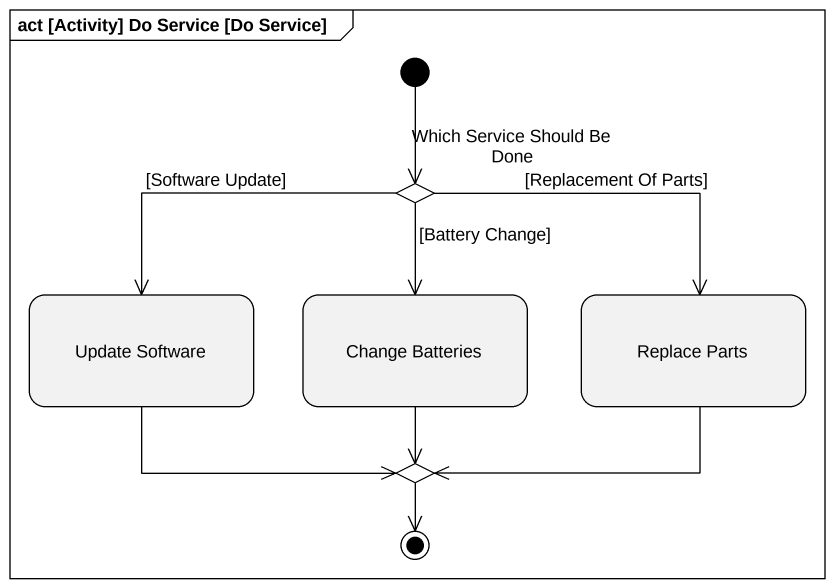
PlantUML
@startuml
mainframe act [Activity] Do Service [Do Service]
hide empty description
state "Which Service Should Be Done" as Which_Service_Should_Be_Done <<choice>>
state "Update Software" as Update_Software
state "Change Batteries" as Change_Batteries
state "Replace Parts" as Replace_Parts
state choice1 <<choice>>
[*] --> Which_Service_Should_Be_Done
Which_Service_Should_Be_Done -left-> Update_Software : [Software Update]
Which_Service_Should_Be_Done --> Change_Batteries : [Battery Change]
Which_Service_Should_Be_Done -right-> Replace_Parts : [Replacement Of Parts]
Update_Software -right-> choice1
Change_Batteries --> choice1
Replace_Parts -left-> choice1
choice1 --> [*]
@enduml
